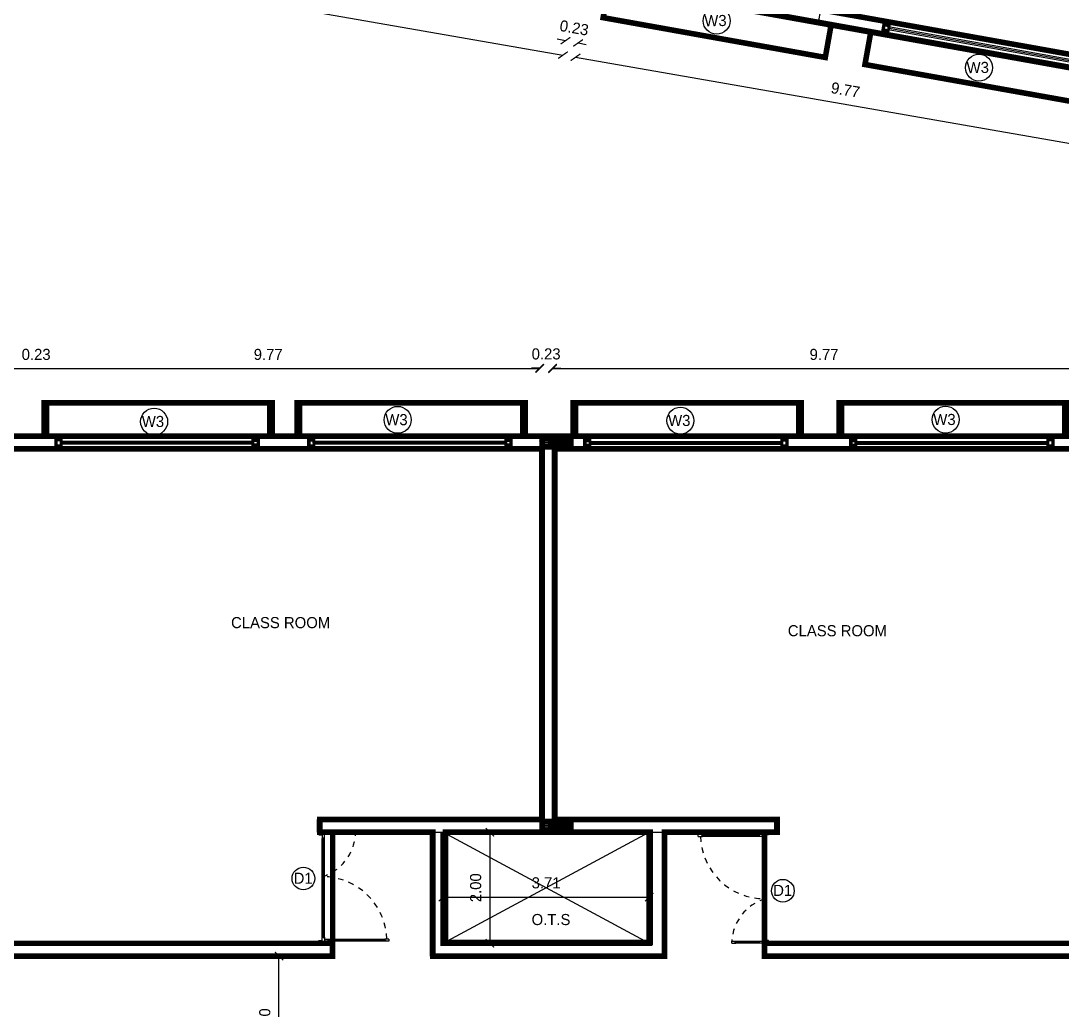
# Model space of a CAD drawing. Header units: metres. Extents: x 6101839 to 6102590, y -6659932 to -6659648.
# Drawn here: x 6102347.25 to 6102365.98, y -6659699.65 to -6659681.84 of the extents above; entities that cross this region are included whole.
import ezdxf

# ---------------------------------------------------------------- set-up
doc = ezdxf.new("R2010")
doc.units = ezdxf.units.M
doc.header["$LTSCALE"] = 500
doc.header["$MEASUREMENT"] = 0
doc.linetypes.add('DASHED2', pattern=[0.375, 0.25, -0.125])
doc.linetypes.add('HIDDEN', pattern=[0.375, 0.25, -0.125])
doc.layers.get('0').update_dxf_attribs({"linetype": 'CONTINUOUS'})
doc.layers.get('Defpoints').update_dxf_attribs({"linetype": 'CONTINUOUS'})
for name, color, linetype in [('above', 250, 'DASHED2'), ('Bldg', 44, 'CONTINUOUS'), ('BLK_1_FLR_2_BLT_UP_AREA_DEDUCT', 26, 'CONTINUOUS'), ('BLK_1_FLR_2_CARPET_AREA', 25, 'CONTINUOUS'), ('BLK_1_FLR_2_CHAJJA', 6, 'CONTINUOUS'), ('BLK_1_LVL_2_BLDG_FOOT_PRINT', 1, 'CONTINUOUS'), ('COL', 2, 'CONTINUOUS'), ('DIM', 205, 'CONTINUOUS'), ('DOORTEXT', 13, 'CONTINUOUS'), ('ED', 30, 'CONTINUOUS'), ('FURN1', 252, 'CONTINUOUS'), ('FURNITURE', 252, 'CONTINUOUS'), ('FURNITURES', 252, 'CONTINUOUS'), ('HATCH', 15, 'CONTINUOUS'), ('railing', 14, 'CONTINUOUS'), ('TEXT', 4, 'CONTINUOUS'), ('W-SCH', 205, 'CONTINUOUS'), ('wall', 125, 'CONTINUOUS'), ('wall1', 125, 'CONTINUOUS'), ('WINDOWS', 252, 'CONTINUOUS')]:
    doc.layers.add(name, color=color, linetype=linetype)
doc.layers.add('BLK_1_FLR_2_BLT_UP_AREA', color=26, linetype='CONTINUOUS', plot=False)
doc.styles.add('RM', font='GOTHIC.TTF')
doc.styles.add('S2', font='GOTHIC.TTF')
doc.styles.add('USA TEXT', font='GOTHIC.TTF')
doc.dimstyles.new('1-100-ED', dxfattribs={"dimtxt": 0.2, "dimasz": 0.15, "dimexe": 0.18, "dimexo": 0.0625, "dimgap": 0.15, "dimtad": 1, "dimzin": 0, "dimdsep": 46, "dimtxsty": 'USA TEXT', "dimblk": 'ARCHTICK', "dimcen": 0.1, "dimse1": 1, "dimse2": 1, "dimclrd": 256, "dimclrt": 256, "dimadec": 0, "dimazin": 0, "dimtfac": 1, "dimtofl": 0, "dimtmove": 0, "dimatfit": 3, "dimldrblk": 'ARCHTICK', "dimfxl": 0.18, "dimtolj": 1, "dimtzin": 0, "dimarcsym": 0})

# ---------------------------------------------------------------- blocks, each defined once
blk = doc.blocks.new('NEWCOL')
at = {"layer": 'HATCH'}
h = blk.add_hatch(dxfattribs=at)
h.set_pattern_fill('ANSI31', color=256, scale=3, angle=270, style=0)
h.set_pattern_definition([(315, (-629970.926, -258732.088), (6.73519209, 6.73519209), [])])
h.paths.add_polyline_path([(0, 115), (-115, 115), (-115, 0), (-37.5, 0), (-37.5, 37.5), (0, 37.5)])
h.paths.add_polyline_path([(115, 115), (0, 115), (0, 37.5), (37.5, 37.5), (37.5, 0), (115, 0)])
h.paths.add_polyline_path([(115, 0), (37.5, 0), (37.5, -37.5), (0, -37.5), (0, -485), (115, -485)])
h.paths.add_polyline_path([(0, -37.5), (-37.5, -37.5), (-37.5, 0), (-115, 0), (-115, -485), (0, -485)])
at = {"layer": 'COL'}
for p, q in [((-115, 0), (115, 0)), ((0, -485), (0, 115))]:
    blk.add_line(p, q, dxfattribs=at)
for points in [[(-115, -485), (115, -485), (115, 115), (-115, 115)], [(-37.5, -37.5), (37.5, -37.5), (37.5, 37.5), (-37.5, 37.5)]]:
    blk.add_lwpolyline(points, close=True, dxfattribs=at)
blk = doc.blocks.new('A$C607F0CF8')
at = {"layer": 'FURNITURES', "color": 233}
for p, q in [((-37, -280), (-37, -342)), ((-37, -342), (-22, -342)), ((-22, -330), (-16, -330)), ((-22, -342), (-22, -330)), ((-16, -342), (-16, -330)), ((-16, -342), (0, -342)), ((0, -342), (0, -267)), ((-37, -2180), (-37, -2118)), ((-37, -2118), (-22, -2118)), ((-22, -2118), (-22, -2130)), ((-22, -2130), (-16, -2130)), ((-16, -2118), (0, -2118)), ((-16, -2118), (-16, -2130)), ((0, -2118), (0, -2193))]:
    blk.add_line(p, q, dxfattribs=at)
at = {"layer": 'FURNITURES', "color": 250}
for p, q in [((-37, -2118), (-37, -342)), ((-22, -2118), (-22, -330)), ((-16, -2118), (-16, -330)), ((0, -2118), (0, -342))]:
    blk.add_line(p, q, dxfattribs=at)
at = {"layer": 'FURNITURES', "color": 250, "linetype": 'HIDDEN', "ltscale": 0.5}
for centre, radius, start, end in [((-285, -219), 847, 286.9835, 356.7492), ((-37, -2193), 1163, 1.8478, 90.0015)]:
    blk.add_arc(centre, radius, start, end, dxfattribs=at)
at = {"layer": 'wall', "color": 7}
for p, q in [((-37, -267), (0, -267)), ((-37, -267), (-37, -280)), ((0, -230), (75, -230)), ((0, -230), (0, -267)), ((75, -267), (0, -267)), ((62, -246), (62, -252)), ((75, -246), (62, -246)), ((75, -252), (62, -252)), ((75, -230), (75, -246)), ((75, -230), (486, -230)), ((75, -246), (499, -246)), ((75, -252), (75, -267)), ((75, -252), (499, -252)), ((486, -267), (75, -267)), ((561, -230), (486, -230)), ((486, -230), (486, -246)), ((486, -246), (499, -246)), ((486, -252), (486, -267)), ((486, -252), (499, -252)), ((561, -267), (486, -267)), ((499, -246), (499, -252)), ((561, -230), (561, -267)), ((-37, -2193), (-37, -2180)), ((-37, -2193), (0, -2193)), ((0, -2155), (75, -2155)), ((0, -2155), (0, -2193)), ((75, -2193), (0, -2193)), ((62, -2171), (62, -2177)), ((75, -2171), (62, -2171)), ((75, -2177), (62, -2177)), ((75, -2155), (75, -2171)), ((75, -2155), (1088, -2155)), ((75, -2171), (1100, -2171)), ((75, -2177), (75, -2193)), ((75, -2177), (1100, -2177)), ((1088, -2192), (75, -2193)), ((1162, -2155), (1088, -2155)), ((1088, -2155), (1088, -2171)), ((1088, -2171), (1100, -2171)), ((1088, -2177), (1088, -2192)), ((1088, -2177), (1100, -2177)), ((1162, -2192), (1088, -2192)), ((1100, -2171), (1100, -2177)), ((1162, -2155), (1162, -2192))]:
    blk.add_line(p, q, dxfattribs=at)
for points in [[(0, -267), (0, -230), (-100, -230), (-100, -280), (-37, -280)], [(0, -2193), (0, -2230), (-100, -2230), (-100, -2180), (-37, -2180)]]:
    blk.add_lwpolyline(points, dxfattribs=at)
blk = doc.blocks.new('_ArchTick')
at = {"color": 0, "linetype": 'ByBlock', "const_width": 0.15}
blk.add_lwpolyline([(-0.5, -0.5), (0.5, 0.5)], dxfattribs=at)
blk = doc.blocks.new('*D438')
at = {"layer": 'Defpoints', "color": 0, "transparency": 16777216}
for p in [(6102347.742, -6659678.696), (6102357.279, -6659680.862), (6102357.001, -6659682.459)]:
    blk.add_point(p, dxfattribs=at)
at = {"layer": 'ED', "lineweight": -2, "transparency": 16777216}
blk.add_line((6102347.379, -6659680.779), (6102357.001, -6659682.459), dxfattribs=at)
at = {"layer": 'ED', "lineweight": -2, "transparency": 16777216, "xscale": 0.15, "yscale": 0.15, "zscale": 0.15}
for p, rotation in [((6102347.379, -6659680.779), 170.0944968058716), ((6102357.001, -6659682.459), 350.0944968058716)]:
    blk.add_blockref('_ArchTick', p, dxfattribs=dict(at, rotation=rotation))
at = {"layer": 'ED', "transparency": 16777216, "insert": (6102352.233, -6659681.367), "char_height": 0.2, "attachment_point": 5, "rotation": 350.0945, "style": 'USA TEXT'}
blk.add_mtext('\\A1;9.77', dxfattribs=at)
blk = doc.blocks.new('*D439')
at = {"layer": 'Defpoints', "color": 0, "transparency": 16777216}
for p in [(6102357.279, -6659680.862), (6102357.506, -6659680.902), (6102357.273, -6659682.24)]:
    blk.add_point(p, dxfattribs=at)
at = {"layer": 'ED', "lineweight": -2, "transparency": 16777216}
for p, q in [((6102357.046, -6659682.2), (6102356.898, -6659682.175)), ((6102357.273, -6659682.24), (6102357.42, -6659682.266))]:
    blk.add_line(p, q, dxfattribs=at)
at = {"layer": 'ED', "lineweight": -2, "transparency": 16777216, "xscale": 0.15, "yscale": 0.15, "zscale": 0.15}
for p, rotation in [((6102357.046, -6659682.2), 350.0944968058716), ((6102357.273, -6659682.24), 170.0944968058716)]:
    blk.add_blockref('_ArchTick', p, dxfattribs=dict(at, rotation=rotation))
at = {"layer": 'ED', "transparency": 16777216, "insert": (6102357.203, -6659681.969), "char_height": 0.2, "attachment_point": 5, "rotation": 350.0945, "style": 'USA TEXT'}
blk.add_mtext('\\A1;0.23', dxfattribs=at)
blk = doc.blocks.new('*D440')
at = {"layer": 'Defpoints', "color": 0, "transparency": 16777216}
for p in [(6102357.506, -6659680.902), (6102367.123, -6659682.625), (6102366.852, -6659684.179)]:
    blk.add_point(p, dxfattribs=at)
at = {"layer": 'ED', "lineweight": -2, "transparency": 16777216}
blk.add_line((6102357.227, -6659682.498), (6102366.852, -6659684.179), dxfattribs=at)
at = {"layer": 'ED', "lineweight": -2, "transparency": 16777216, "xscale": 0.15, "yscale": 0.15, "zscale": 0.15}
for p, rotation in [((6102357.227, -6659682.498), 170.0944968058716), ((6102366.852, -6659684.179), 350.0944968058716)]:
    blk.add_blockref('_ArchTick', p, dxfattribs=dict(at, rotation=rotation))
at = {"layer": 'ED', "transparency": 16777216, "insert": (6102362.083, -6659683.087), "char_height": 0.2, "attachment_point": 5, "rotation": 350.0945, "style": 'USA TEXT'}
blk.add_mtext('\\A1;9.77', dxfattribs=at)
blk = doc.blocks.new('*D508')
at = {"layer": 'Defpoints', "color": 0, "transparency": 16777216}
for p in [(6102351.45, -6659698.677), (6102351.892, -6659698.677), (6102351.499, -6659701.077)]:
    blk.add_point(p, dxfattribs=at)
at = {"layer": 'ED', "lineweight": -2, "transparency": 16777216}
blk.add_line((6102351.892, -6659701.077), (6102351.892, -6659698.677), dxfattribs=at)
at = {"layer": 'ED', "lineweight": -2, "transparency": 16777216, "xscale": 0.15, "yscale": 0.15, "zscale": 0.15}
for p, rotation in [((6102351.892, -6659698.677), 90), ((6102351.892, -6659701.077), 270)]:
    blk.add_blockref('_ArchTick', p, dxfattribs=dict(at, rotation=rotation))
at = {"layer": 'ED', "transparency": 16777216, "insert": (6102351.637, -6659699.877), "char_height": 0.2, "attachment_point": 5, "rotation": 90, "style": 'USA TEXT'}
blk.add_mtext('\\A1;2.40', dxfattribs=at)
blk = doc.blocks.new('*D587')
at = {"layer": 'Defpoints', "color": 0, "transparency": 16777216}
for p in [(6102346.813, -6659688.103), (6102346.583, -6659689.734), (6102346.813, -6659689.781)]:
    blk.add_point(p, dxfattribs=at)
at = {"layer": 'ED', "lineweight": -2, "transparency": 16777216}
for p, q in [((6102346.583, -6659688.103), (6102346.433, -6659688.103)), ((6102346.813, -6659688.103), (6102347.933, -6659688.103))]:
    blk.add_line(p, q, dxfattribs=at)
at = {"layer": 'ED', "lineweight": -2, "transparency": 16777216, "xscale": 0.15, "yscale": 0.15, "zscale": 0.15}
blk.add_blockref('_ArchTick', (6102346.583, -6659688.103), dxfattribs=at)
at = {"layer": 'ED', "lineweight": -2, "transparency": 16777216, "xscale": 0.15, "yscale": 0.15, "zscale": 0.15, "rotation": 180}
blk.add_blockref('_ArchTick', (6102346.813, -6659688.103), dxfattribs=at)
at = {"layer": 'ED', "transparency": 16777216, "insert": (6102347.523, -6659687.848), "char_height": 0.2, "attachment_point": 5, "style": 'USA TEXT'}
blk.add_mtext('\\A1;0.23', dxfattribs=at)
blk = doc.blocks.new('*D588')
at = {"layer": 'Defpoints', "color": 0, "transparency": 16777216}
for p in [(6102356.583, -6659688.103), (6102346.813, -6659689.781), (6102356.583, -6659690.391)]:
    blk.add_point(p, dxfattribs=at)
at = {"layer": 'ED', "lineweight": -2, "transparency": 16777216}
blk.add_line((6102346.813, -6659688.103), (6102356.583, -6659688.103), dxfattribs=at)
at = {"layer": 'ED', "lineweight": -2, "transparency": 16777216, "xscale": 0.15, "yscale": 0.15, "zscale": 0.15, "rotation": 180}
blk.add_blockref('_ArchTick', (6102346.813, -6659688.103), dxfattribs=at)
at = {"layer": 'ED', "lineweight": -2, "transparency": 16777216, "xscale": 0.15, "yscale": 0.15, "zscale": 0.15}
blk.add_blockref('_ArchTick', (6102356.583, -6659688.103), dxfattribs=at)
at = {"layer": 'ED', "transparency": 16777216, "insert": (6102351.698, -6659687.848), "char_height": 0.2, "attachment_point": 5, "style": 'USA TEXT'}
blk.add_mtext('\\A1;9.77', dxfattribs=at)
blk = doc.blocks.new('*D589')
at = {"layer": 'Defpoints', "color": 0, "transparency": 16777216}
for p in [(6102356.813, -6659688.094), (6102356.583, -6659690.391), (6102356.813, -6659690.598)]:
    blk.add_point(p, dxfattribs=at)
at = {"layer": 'ED', "lineweight": -2, "transparency": 16777216}
for p, q in [((6102356.583, -6659688.094), (6102356.433, -6659688.094)), ((6102356.813, -6659688.094), (6102356.963, -6659688.094))]:
    blk.add_line(p, q, dxfattribs=at)
at = {"layer": 'ED', "lineweight": -2, "transparency": 16777216, "xscale": 0.15, "yscale": 0.15, "zscale": 0.15}
blk.add_blockref('_ArchTick', (6102356.583, -6659688.094), dxfattribs=at)
at = {"layer": 'ED', "lineweight": -2, "transparency": 16777216, "xscale": 0.15, "yscale": 0.15, "zscale": 0.15, "rotation": 180}
blk.add_blockref('_ArchTick', (6102356.813, -6659688.094), dxfattribs=at)
at = {"layer": 'ED', "transparency": 16777216, "insert": (6102356.698, -6659687.839), "char_height": 0.2, "attachment_point": 5, "style": 'USA TEXT'}
blk.add_mtext('\\A1;0.23', dxfattribs=at)
blk = doc.blocks.new('*D590')
at = {"layer": 'Defpoints', "color": 0, "transparency": 16777216}
for p in [(6102366.583, -6659688.103), (6102366.583, -6659690.086), (6102356.813, -6659690.598)]:
    blk.add_point(p, dxfattribs=at)
at = {"layer": 'ED', "lineweight": -2, "transparency": 16777216}
blk.add_line((6102356.813, -6659688.103), (6102366.583, -6659688.103), dxfattribs=at)
at = {"layer": 'ED', "lineweight": -2, "transparency": 16777216, "xscale": 0.15, "yscale": 0.15, "zscale": 0.15, "rotation": 180}
blk.add_blockref('_ArchTick', (6102356.813, -6659688.103), dxfattribs=at)
at = {"layer": 'ED', "lineweight": -2, "transparency": 16777216, "xscale": 0.15, "yscale": 0.15, "zscale": 0.15}
blk.add_blockref('_ArchTick', (6102366.583, -6659688.103), dxfattribs=at)
at = {"layer": 'ED', "transparency": 16777216, "insert": (6102361.698, -6659687.848), "char_height": 0.2, "attachment_point": 5, "style": 'USA TEXT'}
blk.add_mtext('\\A1;9.77', dxfattribs=at)
blk = doc.blocks.new('*D611')
at = {"layer": 'Defpoints', "color": 0, "transparency": 16777216}
for p in [(6102358.553, -6659697.615), (6102354.843, -6659698.447), (6102358.553, -6659698.447)]:
    blk.add_point(p, dxfattribs=at)
at = {"layer": 'ED', "lineweight": -2, "transparency": 16777216}
blk.add_line((6102354.843, -6659697.615), (6102358.553, -6659697.615), dxfattribs=at)
at = {"layer": 'ED', "lineweight": -2, "transparency": 16777216, "xscale": 0.15, "yscale": 0.15, "zscale": 0.15, "rotation": 180}
blk.add_blockref('_ArchTick', (6102354.843, -6659697.615), dxfattribs=at)
at = {"layer": 'ED', "lineweight": -2, "transparency": 16777216, "xscale": 0.15, "yscale": 0.15, "zscale": 0.15}
blk.add_blockref('_ArchTick', (6102358.553, -6659697.615), dxfattribs=at)
at = {"layer": 'ED', "transparency": 16777216, "insert": (6102356.698, -6659697.36), "char_height": 0.2, "attachment_point": 5, "style": 'USA TEXT'}
blk.add_mtext('\\A1;3.71', dxfattribs=at)
blk = doc.blocks.new('*D612')
at = {"layer": 'Defpoints', "color": 0, "transparency": 16777216}
for p in [(6102354.843, -6659696.447), (6102354.843, -6659698.447), (6102355.686, -6659698.447)]:
    blk.add_point(p, dxfattribs=at)
at = {"layer": 'ED', "lineweight": -2, "transparency": 16777216}
blk.add_line((6102355.686, -6659696.447), (6102355.686, -6659698.447), dxfattribs=at)
at = {"layer": 'ED', "lineweight": -2, "transparency": 16777216, "xscale": 0.15, "yscale": 0.15, "zscale": 0.15}
for p, rotation in [((6102355.686, -6659696.447), 90), ((6102355.686, -6659698.447), 270)]:
    blk.add_blockref('_ArchTick', p, dxfattribs=dict(at, rotation=rotation))
at = {"layer": 'ED', "transparency": 16777216, "insert": (6102355.431, -6659697.447), "char_height": 0.2, "attachment_point": 5, "rotation": 90, "style": 'USA TEXT'}
blk.add_mtext('\\A1;2.00', dxfattribs=at)

msp = doc.modelspace()

# ---------------------------------------------------------------- linework, layer by layer
at = {"layer": 'above', "const_width": 0.1}
for points in [[(6102357.82969, -6659681.19457), (6102357.7239, -6659681.78517), (6102361.72031, -6659682.501), (6102361.82607, -6659681.9105)], [(6102362.53984, -6659682.03767), (6102362.43405, -6659682.62827), (6102366.43047, -6659683.3441), (6102366.53622, -6659682.7536)], [(6102347.66791, -6659689.31749), (6102347.66791, -6659688.71749), (6102351.72792, -6659688.71749), (6102351.72791, -6659689.31739)], [(6102352.21792, -6659689.31734), (6102352.21792, -6659688.71734), (6102356.27794, -6659688.71734), (6102356.27792, -6659689.31724)], [(6102357.18287, -6659689.31745), (6102357.18287, -6659688.71745), (6102361.24289, -6659688.71745), (6102361.24287, -6659689.31735)], [(6102361.96789, -6659689.31749), (6102361.96789, -6659688.71749), (6102366.0279, -6659688.71749), (6102366.02789, -6659689.31739)]]:
    msp.add_lwpolyline(points, dxfattribs=at)
at = {"layer": 'Bldg', "linetype": 'ByBlock'}
for p, q in [((6102356.58291, -6659689.99746), (6102356.58291, -6659689.54746)), ((6102356.81288, -6659689.99746), (6102356.81288, -6659689.54746))]:
    msp.add_line(p, q, dxfattribs=at)
at = {"layer": 'BLK_1_FLR_2_BLT_UP_AREA', "color": 26, "linetype": 'Continuous', "const_width": 0.1}
for points in [[(6102367.30894, -6659682.89193), (6102347.39588, -6659679.32513), (6102348.21436, -6659674.75597), (6102346.04908, -6659674.36827), (6102346.04896, -6659674.36825), (6102345.23056, -6659678.93728), (6102336.14024, -6659677.30903), (6102337.0498, -6659672.23107), (6102339.21534, -6659672.61896), (6102339.64223, -6659670.23567), (6102338.16573, -6659669.9712), (6102338.89931, -6659665.87639), (6102340.37573, -6659666.14061), (6102340.80258, -6659663.75754), (6102339.32608, -6659663.49307), (6102340.39433, -6659657.52915)], [(6102335.89317, -6659701.95802), (6102335.89317, -6659697.79802), (6102337.39317, -6659697.79779), (6102337.39317, -6659695.37679), (6102335.89317, -6659695.37679), (6102335.89317, -6659689.31795), (6102344.42817, -6659689.31795), (6102344.42852, -6659694.84679), (6102346.62817, -6659694.84666), (6102346.62794, -6659689.31802), (6102366.85793, -6659689.31802)]]:
    msp.add_lwpolyline(points, dxfattribs=at)
at = {"layer": 'BLK_1_FLR_2_BLT_UP_AREA_DEDUCT', "color": 26, "linetype": 'Continuous', "const_width": 0.1}
msp.add_lwpolyline([(6102354.88793, -6659696.44802), (6102358.57329, -6659696.44802), (6102358.57329, -6659698.43473), (6102354.88793, -6659698.43473)], close=True, dxfattribs=at)
at = {"layer": 'BLK_1_FLR_2_CARPET_AREA', "color": 15, "linetype": 'Continuous', "const_width": 0.1}
for points in [[(6102367.1231, -6659682.625), (6102357.50616, -6659680.90242), (6102358.52349, -6659675.22281), (6102362.46082, -6659675.92806), (6102362.50137, -6659675.70167), (6102362.27499, -6659675.66112), (6102362.62762, -6659673.69245), (6102368.53361, -6659674.75033), (6102368.30176, -6659676.04472), (6102368.52801, -6659676.08527), (6102368.21065, -6659677.85705), (6102367.98447, -6659677.81654)], [(6102346.85794, -6659698.44746), (6102346.85794, -6659697.33246), (6102346.62794, -6659697.33246), (6102346.62794, -6659695.33246), (6102346.85794, -6659695.33246), (6102346.85787, -6659689.54746), (6102356.62794, -6659689.54746), (6102356.62794, -6659696.21746), (6102352.62794, -6659696.21746), (6102352.62794, -6659696.44746), (6102352.85793, -6659696.44746), (6102352.85793, -6659698.44746)], [(6102366.62794, -6659698.44746), (6102366.62794, -6659697.33246), (6102366.85794, -6659697.33246), (6102366.85794, -6659695.33246), (6102366.62794, -6659695.33246), (6102366.62801, -6659689.54746), (6102356.85794, -6659689.54746), (6102356.85794, -6659696.21746), (6102360.85794, -6659696.21746), (6102360.85794, -6659696.44746), (6102360.62795, -6659696.44746), (6102360.62795, -6659698.44746)]]:
    msp.add_lwpolyline(points, close=True, dxfattribs=at)
msp.add_lwpolyline([(6102336.12317, -6659701.72801), (6102336.12317, -6659698.02802), (6102342.2567, -6659698.02802), (6102342.2567, -6659697.79802), (6102337.62317, -6659697.79802), (6102337.62317, -6659695.37679), (6102344.19817, -6659695.37679), (6102344.19817, -6659698.02802), (6102344.42817, -6659698.02802), (6102344.42797, -6659695.07679), (6102346.62806, -6659695.07781), (6102346.62806, -6659698.67802), (6102352.85793, -6659698.67802), (6102352.85793, -6659696.44802), (6102354.65793, -6659696.44802), (6102354.65793, -6659698.67802), (6102358.82794, -6659698.67802), (6102358.82794, -6659696.44802), (6102360.62794, -6659696.44802), (6102360.62794, -6659698.67802), (6102366.85793, -6659698.67802)], dxfattribs=at)
at = {"layer": 'BLK_1_FLR_2_CHAJJA', "linetype": 'Continuous', "const_width": 0.1}
for points in [[(6102357.72389, -6659681.78505), (6102361.72031, -6659682.5008), (6102361.82608, -6659681.91018), (6102357.82967, -6659681.19444)], [(6102362.53977, -6659682.03786), (6102366.5362, -6659682.7536), (6102366.43042, -6659683.34421), (6102362.43399, -6659682.62846)], [(6102347.71295, -6659688.71805), (6102351.77295, -6659688.71805), (6102351.77295, -6659689.31793), (6102347.71295, -6659689.31793)], [(6102352.26296, -6659689.3179), (6102356.32298, -6659689.3179), (6102356.32298, -6659688.7179), (6102352.26296, -6659688.7179)], [(6102357.22791, -6659688.7179), (6102361.28791, -6659688.7179), (6102361.28791, -6659689.31791), (6102357.22791, -6659689.31791)], [(6102362.01293, -6659689.31805), (6102366.07294, -6659689.31805), (6102366.07294, -6659688.71805), (6102362.01293, -6659688.71805)]]:
    msp.add_lwpolyline(points, close=True, dxfattribs=at)
at = {"layer": 'BLK_1_LVL_2_BLDG_FOOT_PRINT', "ltscale": 400, "const_width": 0.1}
for points in [[(6102367.26391, -6659682.89137), (6102347.35084, -6659679.32457), (6102348.16932, -6659674.75541), (6102346.00404, -6659674.36771), (6102346.00392, -6659674.36769), (6102345.18552, -6659678.93672), (6102336.09521, -6659677.30847), (6102337.00476, -6659672.23051), (6102339.1703, -6659672.6184), (6102339.59719, -6659670.23511), (6102338.12069, -6659669.97064), (6102338.85427, -6659665.87583), (6102340.33069, -6659666.14005), (6102340.75754, -6659663.75698), (6102339.28104, -6659663.49251), (6102340.3493, -6659657.52859), (6102348.75058, -6659659.03341), (6102347.77613, -6659664.47571), (6102349.94113, -6659664.86453), (6102350.91588, -6659659.42133), (6102370.82913, -6659662.9881)], [(6102335.84813, -6659701.95746), (6102335.84813, -6659697.79746), (6102337.34813, -6659697.79722), (6102337.34813, -6659695.37623), (6102335.84813, -6659695.37623), (6102335.84813, -6659689.31739), (6102344.38313, -6659689.31739), (6102344.38349, -6659694.84623), (6102346.58313, -6659694.8461), (6102346.5829, -6659689.31746), (6102366.81289, -6659689.31746)]]:
    msp.add_lwpolyline(points, dxfattribs=at)
at = {"layer": 'DIM', "color": 251, "linetype": 'ByBlock'}
for p, q in [((6102354.61289, -6659696.44746), (6102354.61289, -6659698.67746)), ((6102358.7829, -6659696.44746), (6102358.7829, -6659698.67746)), ((6102354.61289, -6659698.67746), (6102358.7829, -6659698.67746))]:
    msp.add_line(p, q, dxfattribs=at)
at = {"layer": 'DIM', "color": 251, "const_width": 0.1}
msp.add_lwpolyline([(6102354.84289, -6659696.44746), (6102354.84289, -6659698.44746), (6102358.5529, -6659698.44746), (6102358.5529, -6659696.44746)], dxfattribs=at)
at = {"layer": 'FURN1', "linetype": 'ByBlock'}
for p, q in [((6102366.3504, -6659682.48655), (6102362.80681, -6659681.85175)), ((6102362.76624, -6659682.07822), (6102366.30983, -6659682.71302)), ((6102351.49791, -6659689.31738), (6102347.89791, -6659689.31742)), ((6102362.19789, -6659689.31749), (6102365.79788, -6659689.31742)), ((6102347.8979, -6659689.54749), (6102351.4979, -6659689.54746)), ((6102365.79789, -6659689.54749), (6102362.19789, -6659689.54757))]:
    msp.add_line(p, q, dxfattribs=at)
at = {"layer": 'FURN1', "const_width": 0.1}
for points in [[(6102362.78327, -6659681.98315), (6102362.83249, -6659681.99197), (6102362.8413, -6659681.94275), (6102362.79209, -6659681.93394)], [(6102362.78389, -6659681.98326), (6102362.8331, -6659681.99208), (6102362.84192, -6659681.94286), (6102362.7927, -6659681.93405)], [(6102347.89791, -6659689.41399), (6102347.94791, -6659689.414), (6102347.9479, -6659689.464), (6102347.8979, -6659689.46399)], [(6102347.89853, -6659689.414), (6102347.94853, -6659689.414), (6102347.94853, -6659689.464), (6102347.89853, -6659689.464)], [(6102351.49728, -6659689.41396), (6102351.44728, -6659689.41396), (6102351.44728, -6659689.46396), (6102351.49728, -6659689.46396)], [(6102351.49791, -6659689.41396), (6102351.44791, -6659689.41396), (6102351.4479, -6659689.46396), (6102351.4979, -6659689.46396)], [(6102352.44792, -6659689.41445), (6102352.49792, -6659689.41445), (6102352.49791, -6659689.46445), (6102352.44791, -6659689.46445)], [(6102352.44854, -6659689.41445), (6102352.49854, -6659689.41445), (6102352.49854, -6659689.46445), (6102352.44854, -6659689.46445)], [(6102356.04729, -6659689.41456), (6102355.99729, -6659689.41455), (6102355.99729, -6659689.46455), (6102356.04729, -6659689.46456)], [(6102356.04791, -6659689.41455), (6102355.99791, -6659689.41455), (6102355.99791, -6659689.46455), (6102356.04791, -6659689.46455)], [(6102357.41287, -6659689.41455), (6102357.46287, -6659689.41455), (6102357.46287, -6659689.46455), (6102357.41287, -6659689.46455)], [(6102357.41349, -6659689.41456), (6102357.46349, -6659689.41455), (6102357.46349, -6659689.46455), (6102357.41349, -6659689.46456)], [(6102361.01225, -6659689.41448), (6102360.96225, -6659689.41449), (6102360.96225, -6659689.46449), (6102361.01225, -6659689.46448)], [(6102361.01287, -6659689.41448), (6102360.96287, -6659689.41449), (6102360.96288, -6659689.46449), (6102361.01288, -6659689.46448)], [(6102362.19789, -6659689.41408), (6102362.24789, -6659689.41407), (6102362.24789, -6659689.46407), (6102362.19789, -6659689.46408)], [(6102362.19852, -6659689.41408), (6102362.24852, -6659689.41408), (6102362.24852, -6659689.46408), (6102362.19852, -6659689.46408)], [(6102365.79726, -6659689.414), (6102365.74726, -6659689.414), (6102365.74726, -6659689.464), (6102365.79726, -6659689.464)], [(6102365.79789, -6659689.41399), (6102365.74789, -6659689.414), (6102365.74789, -6659689.464), (6102365.79789, -6659689.46399)]]:
    msp.add_lwpolyline(points, close=True, dxfattribs=at)
at = {"layer": 'FURNITURE', "linetype": 'ByBlock', "ltscale": 0.2}
for p, q in [((6102362.78389, -6659681.98326), (6102366.27764, -6659682.60914)), ((6102362.7927, -6659681.93405), (6102366.28585, -6659682.55981)), ((6102351.49728, -6659689.41396), (6102347.94791, -6659689.414)), ((6102351.49728, -6659689.46396), (6102347.94853, -6659689.464)), ((6102356.04729, -6659689.41456), (6102352.49792, -6659689.41445)), ((6102356.04729, -6659689.46456), (6102352.49854, -6659689.46446)), ((6102357.41349, -6659689.41456), (6102360.96287, -6659689.41449)), ((6102357.41349, -6659689.46456), (6102360.96225, -6659689.46449)), ((6102362.19852, -6659689.41408), (6102365.74789, -6659689.414)), ((6102362.19852, -6659689.46408), (6102365.74726, -6659689.464))]:
    msp.add_line(p, q, dxfattribs=at)
at = {"layer": 'FURNITURE', "color": 4, "linetype": 'ByBlock', "ltscale": 0.2}
for p, q in [((6102362.83751, -6659681.96747), (6102366.28205, -6659682.58453)), ((6102351.44728, -6659689.43896), (6102347.94791, -6659689.439)), ((6102355.99729, -6659689.43955), (6102352.49792, -6659689.43946)), ((6102357.46349, -6659689.43955), (6102360.96288, -6659689.43949)), ((6102362.24852, -6659689.43908), (6102365.74789, -6659689.439))]:
    msp.add_line(p, q, dxfattribs=at)
at = {"layer": 'railing', "color": 252, "linetype": 'ByBlock'}
for p, q in [((6102354.84289, -6659698.44746), (6102358.5529, -6659696.44746)), ((6102354.84289, -6659696.44746), (6102358.5529, -6659698.44746))]:
    msp.add_line(p, q, dxfattribs=at)
at = {"layer": 'W-SCH'}
for centre, radius in [((6102359.76465, -6659681.84126), 0.24242), ((6102364.48464, -6659682.68567), 0.24242), ((6102354.02646, -6659689.02473), 0.24242), ((6102363.88496, -6659689.02123), 0.24242), ((6102349.64596, -6659689.05723), 0.24242), ((6102359.11446, -6659689.03873), 0.24242), ((6102352.33023, -6659697.28189), 0.20375), ((6102360.95773, -6659697.50089), 0.20375)]:
    msp.add_circle(centre, radius, dxfattribs=at)
at = {"layer": 'wall1', "linetype": 'ByBlock'}
for p, q in [((6102361.59979, -6659681.86929), (6102361.64036, -6659681.6429)), ((6102362.80679, -6659681.85186), (6102361.64035, -6659681.64294)), ((6102362.76624, -6659682.07822), (6102362.8068, -6659681.85183)), ((6102362.76624, -6659682.07822), (6102361.59981, -6659681.86922)), ((6102346.5829, -6659689.31746), (6102347.89791, -6659689.31749)), ((6102347.89791, -6659689.31749), (6102347.8979, -6659689.54749)), ((6102351.49791, -6659689.31738), (6102351.4979, -6659689.54738)), ((6102351.49791, -6659689.31738), (6102352.44792, -6659689.31734)), ((6102352.44792, -6659689.31734), (6102352.44791, -6659689.54746)), ((6102356.04792, -6659689.31746), (6102356.04791, -6659689.54756)), ((6102357.41287, -6659689.31746), (6102356.04792, -6659689.31746)), ((6102357.41286, -6659689.31749), (6102357.41287, -6659689.54756)), ((6102361.01287, -6659689.31749), (6102361.01288, -6659689.54749)), ((6102361.01287, -6659689.31749), (6102362.19789, -6659689.31749)), ((6102362.19789, -6659689.31749), (6102362.19789, -6659689.54749)), ((6102366.81289, -6659689.31746), (6102365.79788, -6659689.31735)), ((6102365.79788, -6659689.31749), (6102365.79789, -6659689.54749)), ((6102346.8129, -6659689.54746), (6102347.8979, -6659689.54746)), ((6102351.4979, -6659689.54734), (6102352.44791, -6659689.54746)), ((6102356.5829, -6659689.54746), (6102356.04792, -6659689.54746)), ((6102356.5829, -6659696.21746), (6102356.5829, -6659689.54746)), ((6102356.81289, -6659689.54746), (6102357.41287, -6659689.54764)), ((6102356.81289, -6659696.21746), (6102356.81289, -6659689.54746)), ((6102361.01288, -6659689.54749), (6102362.19789, -6659689.54757)), ((6102366.21289, -6659689.54746), (6102365.79789, -6659689.54746)), ((6102352.58289, -6659696.44746), (6102352.58289, -6659696.21746)), ((6102352.5829, -6659696.21746), (6102356.5829, -6659696.21746)), ((6102360.81289, -6659696.21746), (6102356.81289, -6659696.21746)), ((6102360.8129, -6659696.44746), (6102360.8129, -6659696.21746)), ((6102352.58289, -6659696.44746), (6102360.8129, -6659696.44746)), ((6102352.81289, -6659698.44746), (6102346.8129, -6659698.44746)), ((6102352.81289, -6659698.44746), (6102352.81289, -6659698.67746)), ((6102360.5829, -6659698.44746), (6102360.5829, -6659698.67746)), ((6102360.5829, -6659698.44746), (6102366.58289, -6659698.44746)), ((6102352.81289, -6659698.67746), (6102346.5829, -6659698.67746)), ((6102360.5829, -6659698.67746), (6102366.81289, -6659698.67746))]:
    msp.add_line(p, q, dxfattribs=at)
at = {"layer": 'WINDOWS', "linetype": 'ByBlock'}
for p, q in [((6102358.05618, -6659681.2346), (6102361.59978, -6659681.8694)), ((6102356.04792, -6659689.31746), (6102352.44792, -6659689.31735)), ((6102357.41286, -6659689.31749), (6102361.01287, -6659689.31742)), ((6102356.04791, -6659689.54749), (6102352.44791, -6659689.54739)), ((6102357.41287, -6659689.54749), (6102361.01288, -6659689.54742))]:
    msp.add_line(p, q, dxfattribs=at)

# ---------------------------------------------------------------- block references
at = {"layer": 'COL', "xscale": 0.001, "yscale": 0.001, "zscale": 0.001, "rotation": 90}
for p in [(6102356.6979, -6659689.43246), (6102356.6979, -6659696.33246)]:
    msp.add_blockref('NEWCOL', p, dxfattribs=at)
at = {"layer": 'DIM', "xscale": 0.001, "yscale": 0.001, "zscale": 0.001}
msp.add_blockref('A$C607F0CF8', (6102352.70819, -6659696.21745), dxfattribs=at)
at = {"layer": 'DIM', "xscale": 0.001, "yscale": 0.001, "zscale": 0.001, "rotation": 180}
msp.add_blockref('A$C607F0CF8', (6102360.5979, -6659698.67746), dxfattribs=at)

# ---------------------------------------------------------------- texts
at = {"layer": 'DOORTEXT', "color": 3, "style": 'RM'}
for p in [(6102359.54484, -6659681.94079), (6102364.26484, -6659682.7852)]:
    msp.add_text('W3', height=0.2, rotation=0.815488, dxfattribs=at).set_placement(p)
for s, p in [('W3', (6102349.42476, -6659689.15362)), ('W3', (6102353.80526, -6659689.12112)), ('W3', (6102358.89326, -6659689.13512)), ('W3', (6102363.66376, -6659689.11762)), ('D1', (6102352.15592, -6659697.3758)), ('D1', (6102360.78342, -6659697.5948))]:
    msp.add_text(s, height=0.2, dxfattribs=at).set_placement(p)
at = {"layer": 'TEXT', "color": 7, "style": 'S2'}
for s, p in [('CLASS ROOM', (6102351.02983, -6659692.77479)), ('CLASS ROOM', (6102361.04633, -6659692.92029)), ('O.T.S', (6102356.43702, -6659698.11927))]:
    msp.add_text(s, height=0.2, dxfattribs=at).set_placement(p)

# ---------------------------------------------------------------- dimensions: what is measured, and where the dimension line sits
at = {"layer": 'ED'}
for base, p1, p2, angle, picture, middle in [((6102357.00056, -6659682.45877), (6102347.74219, -6659678.69596), (6102357.27943, -6659680.86177), 170.094497, '*D438', (6102352.23341, -6659681.36741)), ((6102366.85178, -6659684.17905), (6102357.50615, -6659680.90231), (6102367.12316, -6659682.62499), 170.094497, '*D440', (6102362.08348, -6659683.08749)), ((6102355.68627, -6659698.44746), (6102354.84289, -6659696.44746), (6102354.84289, -6659698.44746), 90, '*D612', (6102355.43124, -6659697.44746)), ((6102351.89177, -6659698.67746), (6102351.49927, -6659701.07746), (6102351.45027, -6659698.67746), 90, '*D508', (6102351.63674, -6659699.87746))]:
    dim = msp.add_linear_dim(base=base, p1=p1, p2=p2, angle=angle, dimstyle='1-100-ED', dxfattribs=at)
    dim.commit()
    dim.dimension.update_dxf_attribs({"geometry": picture, "text_midpoint": middle})
dim = msp.add_linear_dim(base=(6102357.27254, -6659682.24008), p1=(6102357.27943, -6659680.86177), p2=(6102357.50615, -6659680.90231), angle=170.094497, dimstyle='1-100-ED', dxfattribs=at)
dim.commit()
dim.dimension.update_dxf_attribs({"geometry": '*D439', "text_midpoint": (6102357.1591, -6659682.22027), "dimtype": 160})
for base, p1, p2, picture, middle in [((6102346.81284, -6659688.10297), (6102346.58284, -6659689.73447), (6102346.81284, -6659689.78097), '*D587', (6102347.52308, -6659687.84794)), ((6102356.5829, -6659688.10297), (6102346.81284, -6659689.78097), (6102356.5829, -6659690.39147), '*D588', (6102351.69787, -6659687.84794)), ((6102366.58292, -6659688.10297), (6102356.81289, -6659690.59847), (6102366.58292, -6659690.08647), '*D590', (6102361.6979, -6659687.84794)), ((6102358.5529, -6659697.61547), (6102354.84289, -6659698.44746), (6102358.5529, -6659698.44746), '*D611', (6102356.6979, -6659697.36044))]:
    dim = msp.add_linear_dim(base=base, p1=p1, p2=p2, dimstyle='1-100-ED', dxfattribs=at)
    dim.commit()
    dim.dimension.update_dxf_attribs({"geometry": picture, "text_midpoint": middle})
dim = msp.add_linear_dim(base=(6102356.81289, -6659688.0936), p1=(6102356.5829, -6659690.39147), p2=(6102356.81289, -6659690.59847), dimstyle='1-100-ED', dxfattribs=at)
dim.commit()
dim.dimension.update_dxf_attribs({"geometry": '*D589', "text_midpoint": (6102356.6979, -6659688.0936), "dimtype": 160})

doc.saveas('drawing.dxf')
